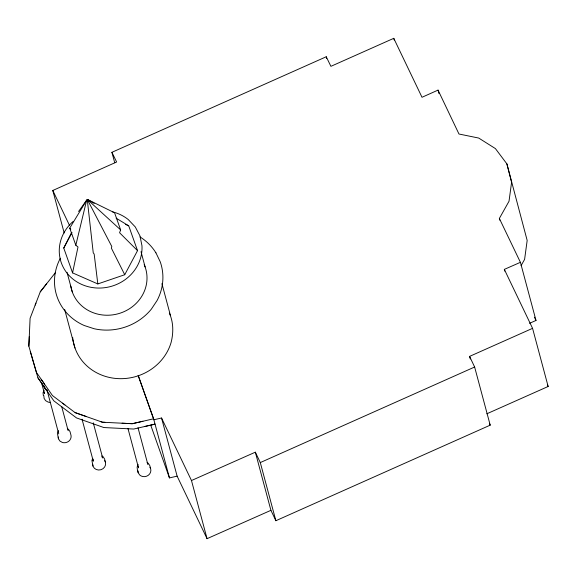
<?xml version="1.0" encoding="UTF-8"?>
<svg xmlns="http://www.w3.org/2000/svg" width="577" height="577" viewBox="0 0 577 577"><rect width="100%" height="100%" fill="white"/><g stroke="black" fill="none" stroke-linecap="round" stroke-linejoin="round"><path stroke-width="0.87" d="M44.472 384.03L36.51 372.518L28.85 346.164L30.091 318.309L35.933 303.105M28.85 346.164L29.283 336.579M72.565 272.878L77.996 246.97L75.818 245.232L69.738 228.103L86.925 199.779L88.231 199.822L114.556 212.762L120.636 229.898L119.569 232.74L137.528 250.649L124.733 274.724L97.823 283.934L72.565 272.878L63.758 248.045L71.577 232.618M75.818 245.232L86.608 200.378M35.175 305.067L40.267 291.825L55.594 272.394M44.068 390.203L43.051 392.778L43.318 395.461M58.407 430.615L57.39 433.19L58.436 438.787L59.929 441.059L62.352 442.451A6.542 6.051 -15 0 0 69.132 440.893A6.542 6.051 -15 0 0 70.805 434.553L70.033 431.646L68.54 429.375L67.329 428.675M92.673 458.535L91.909 460.468L92.955 466.065M138.141 464.528L137.124 467.103L137.398 469.793L138.177 472.7L139.663 474.965A6.549 6.058 -15 0 0 148.318 475.275A6.549 6.058 -15 0 0 149.948 467.247M63.758 248.045L72.01 232.517M86.824 201.005L88.13 201.048L88.231 199.822M499.819 220.19L499.357 218.452L509.022 201.236L511.59 182.296L506.894 163.89L495.405 148.585L478.715 138.054L458.975 134.015L438.044 90.106L422.011 97.282L393.766 38.327L330.909 66.333L326.243 56.755L111.916 152.314L114.708 162.728M521.089 265.644L524.601 259.383L527.169 240.443L506.894 163.89M78.566 211.492L86.925 199.779M46.528 283.891L40.267 291.825M64.191 233L52.795 190.475L116.619 162.007L111.916 152.314M474.626 367.015L490.205 425.155L275.878 520.721L260.299 462.574L474.626 367.015L469.591 356.391L532.571 328.342L504.334 269.387L520.418 262.319L499.357 218.452M255.337 452.18L270.916 510.328L207.056 538.673L191.477 480.533L255.337 452.18L260.299 462.574M486.808 413.803L548.15 386.482L532.571 328.342M529.563 323.293L535.997 320.466L520.418 262.319M142.93 421.253L132.263 423.713L122.086 423.201M207.056 538.673L177.125 476.14L169.45 477.907L153.612 418.794L132.263 423.713L102.439 422.22L100.268 421.455M191.477 480.533L161.546 418L153.871 419.767L138.22 375.67M144.358 426.583L155.04 424.124L133.691 429.043L103.867 427.55L76.517 417.928L53.856 400.864L37.938 377.848L30.278 351.487M104.877 422.342L102.439 422.22L75.089 412.605L52.428 395.533L41.191 379.284M85.872 416.392L75.089 412.605M125.461 224.388L128.714 225.816L137.528 250.649M101.855 455.953L103.067 456.652L104.552 458.917L105.331 461.824M147.07 462.588L148.282 463.288L149.775 465.56L150.554 468.466M87.596 199.548L94.195 203.414M116.15 218.193L128.714 225.816M62.561 403.164L64.912 404.939M88.447 200.443L120.636 229.898M69.738 228.103L70.783 229.285M37.938 377.848L45.9 389.36M101.92 456.825L102.677 457.972L93.258 422.826M88.13 201.048L111.808 246.509L111.383 248.146L124.733 274.724M534.432 317.213L535.997 320.466M155.934 252.82L160.218 261.756A54.534 50.487 -15 0 1 157.059 300.552L151.347 309.142A54.462 50.423 -15 0 1 94.094 328.724L84.184 325.493A54.462 50.423 -15 0 1 60.34 258.258M169.342 313.131C173.554 322.312 173.583 332.951 171.059 342.615A50.444 46.708 -15 0 1 117.996 378.613A50.444 46.708 -15 0 1 72.688 337.487M547.378 384.866L548.15 386.482M270.916 510.328L275.878 520.721M52.795 190.475L69.478 225.326M489.484 423.641L490.205 425.155M138.228 375.439L153.612 418.794M150.792 425.328L169.45 477.907M504.334 269.387L504.796 271.125M438.044 90.106L438.974 93.575M393.766 38.327L394.235 40.058M469.591 356.391L470.291 358.995M326.243 56.755L326.705 58.486M161.913 283.624L170.424 315.388M141.012 251.666L145.101 266.927M161.546 418L177.125 476.14M138.018 427.752L147.892 464.615M127.935 428.394L138.502 467.832L138.365 466.468M67.047 272.344L72.276 291.847M64.646 309.409L74.996 348.046M82.028 419.183L93.286 461.189L93.085 459.148M61.725 406.698L68.151 430.702M46.816 389.338L58.76 433.911M41.436 382.356L44.422 393.5L44.285 392.144M97.823 283.934L94.166 254.039L93.25 252.863L87.459 201.279M137.997 470.911L138.177 472.7M58.255 436.991L58.436 438.787M43.83 395.685L44.097 398.368L45.59 400.647L48.014 402.039A6.542 6.051 -15 0 0 50.163 402.342M43.96 385.652L44.097 387.095L45.706 389.525A7.011 6.491 -15 0 0 46.903 390.413M73.012 221.554A41.58 38.493 -15 0 0 84.819 285.665A41.58 38.493 -15 0 0 141.964 245.744L139.966 235.892L135.292 226.956L128.26 219.548A41.58 38.493 -15 0 0 112.638 211.896M144.171 264.569A38.508 35.651 -15 0 1 118.862 313.563A38.508 35.651 -15 0 1 70.791 286.098M140.023 236.931A54.462 50.423 -15 0 1 155.927 252.849M104.725 460.612A6.542 6.051 -15 0 1 100.932 469.728A6.542 6.051 -15 0 1 92.637 464.269"/></g></svg>
